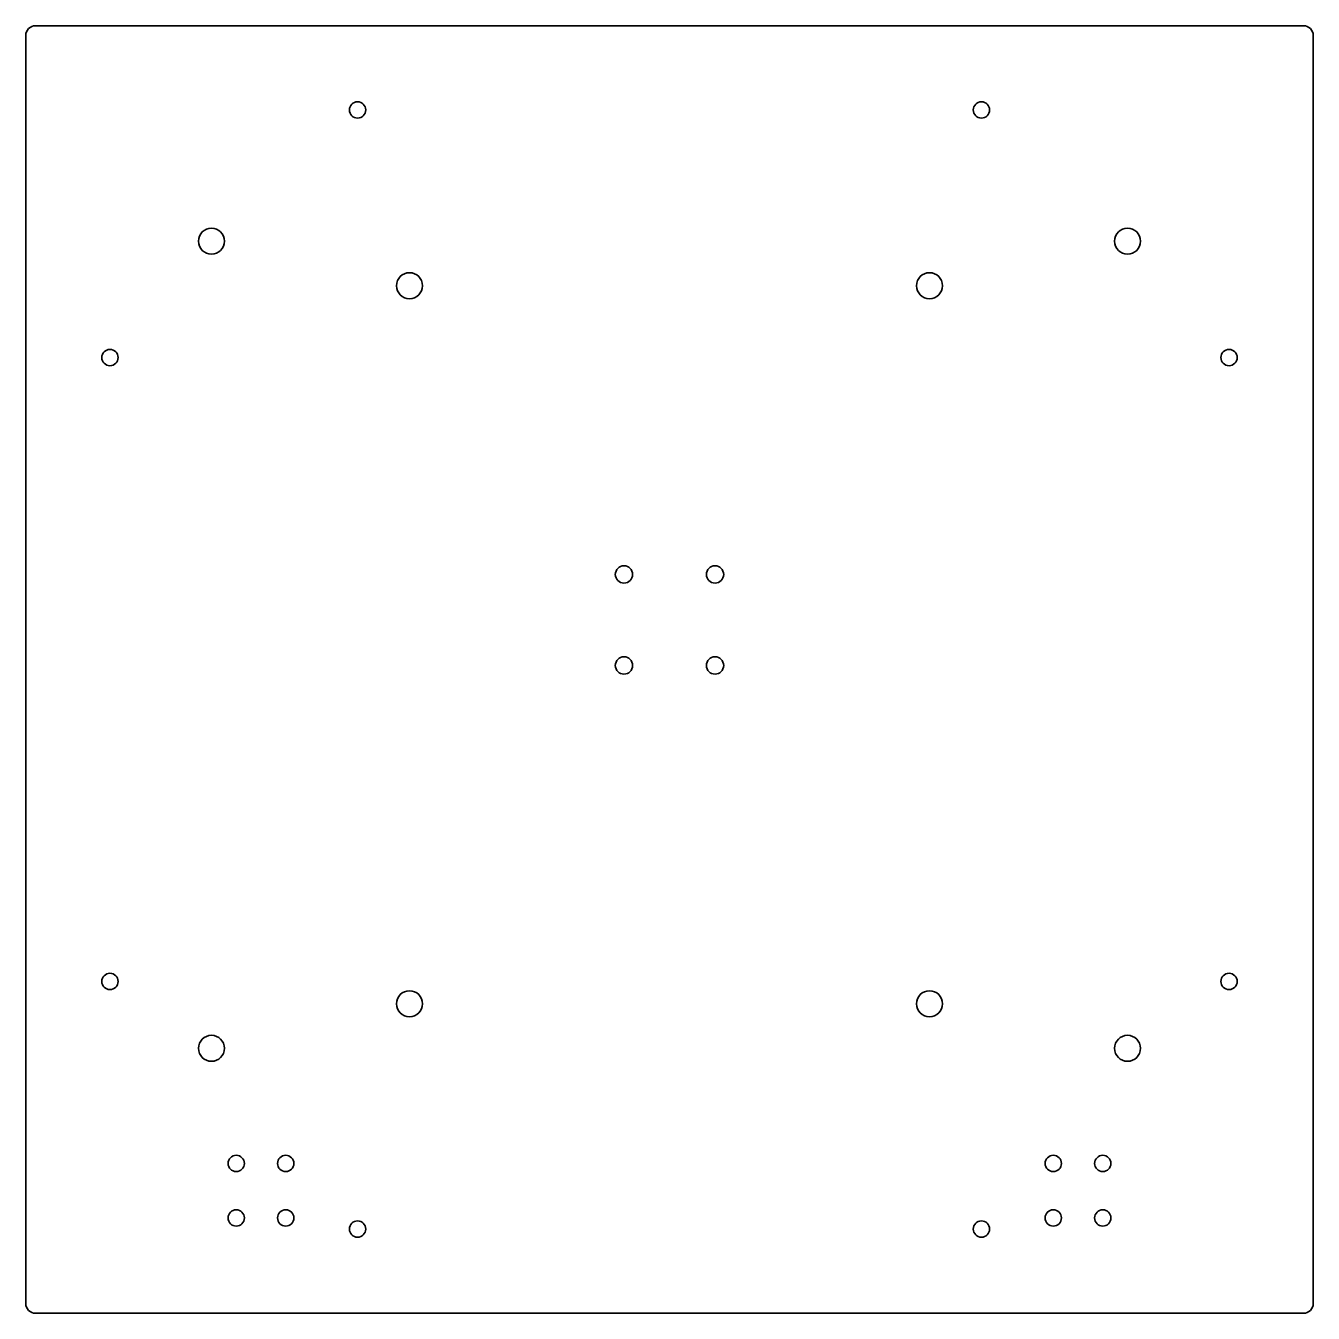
# Model space of a CAD drawing. Header units: inches. Extents: x 0 to 520, y 0 to 520.
import ezdxf

# ---------------------------------------------------------------- set-up
doc = ezdxf.new("R2010")
doc.units = ezdxf.units.IN
doc.header["$MEASUREMENT"] = 0
doc.layers.add('SIMUMAK Visible (ISO)', color=7, linetype='Continuous', lineweight=35)

# ---------------------------------------------------------------- blocks, each defined once
blk = doc.blocks.new('PSUP')
at = {"layer": 'SIMUMAK Visible (ISO)'}
for p, q in [((0, 4), (0, 516)), ((4, 520), (516, 520)), ((520, 516), (520, 4)), ((516, 0), (4, 0))]:
    blk.add_line(p, q, dxfattribs=at)
for centre, radius in [((134, 486), 3.3), ((386, 486), 3.3), ((75, 433), 5.25), ((445, 433), 5.25), ((155, 415), 5.25), ((365, 415), 5.25), ((34, 386), 3.3), ((486, 386), 3.3), ((241.62, 298.38), 3.5), ((278.38, 298.38), 3.5), ((241.62, 261.62), 3.5), ((278.38, 261.62), 3.5), ((34, 134), 3.3), ((486, 134), 3.3), ((155, 125), 5.25), ((365, 125), 5.25), ((75, 107), 5.25), ((445, 107), 5.25), ((85, 60.5), 3.3), ((105, 60.5), 3.3), ((415, 60.5), 3.3), ((435, 60.5), 3.3), ((85, 38.5), 3.3), ((105, 38.5), 3.3), ((415, 38.5), 3.3), ((435, 38.5), 3.3), ((134, 34), 3.3), ((386, 34), 3.3)]:
    blk.add_circle(centre, radius, dxfattribs=at)
at = {"layer": 'SIMUMAK Visible (ISO)', "extrusion": (0, 0, -1)}
for centre, start, end in [((-4, 516), 0, 90), ((-516, 516), 90, 180), ((-4, 4), 270, 0), ((-516, 4), 180, 270)]:
    blk.add_arc(centre, 4, start, end, dxfattribs=at)

msp = doc.modelspace()

# ---------------------------------------------------------------- block references
msp.add_blockref('PSUP', (0, 0))

doc.saveas('drawing.dxf')
